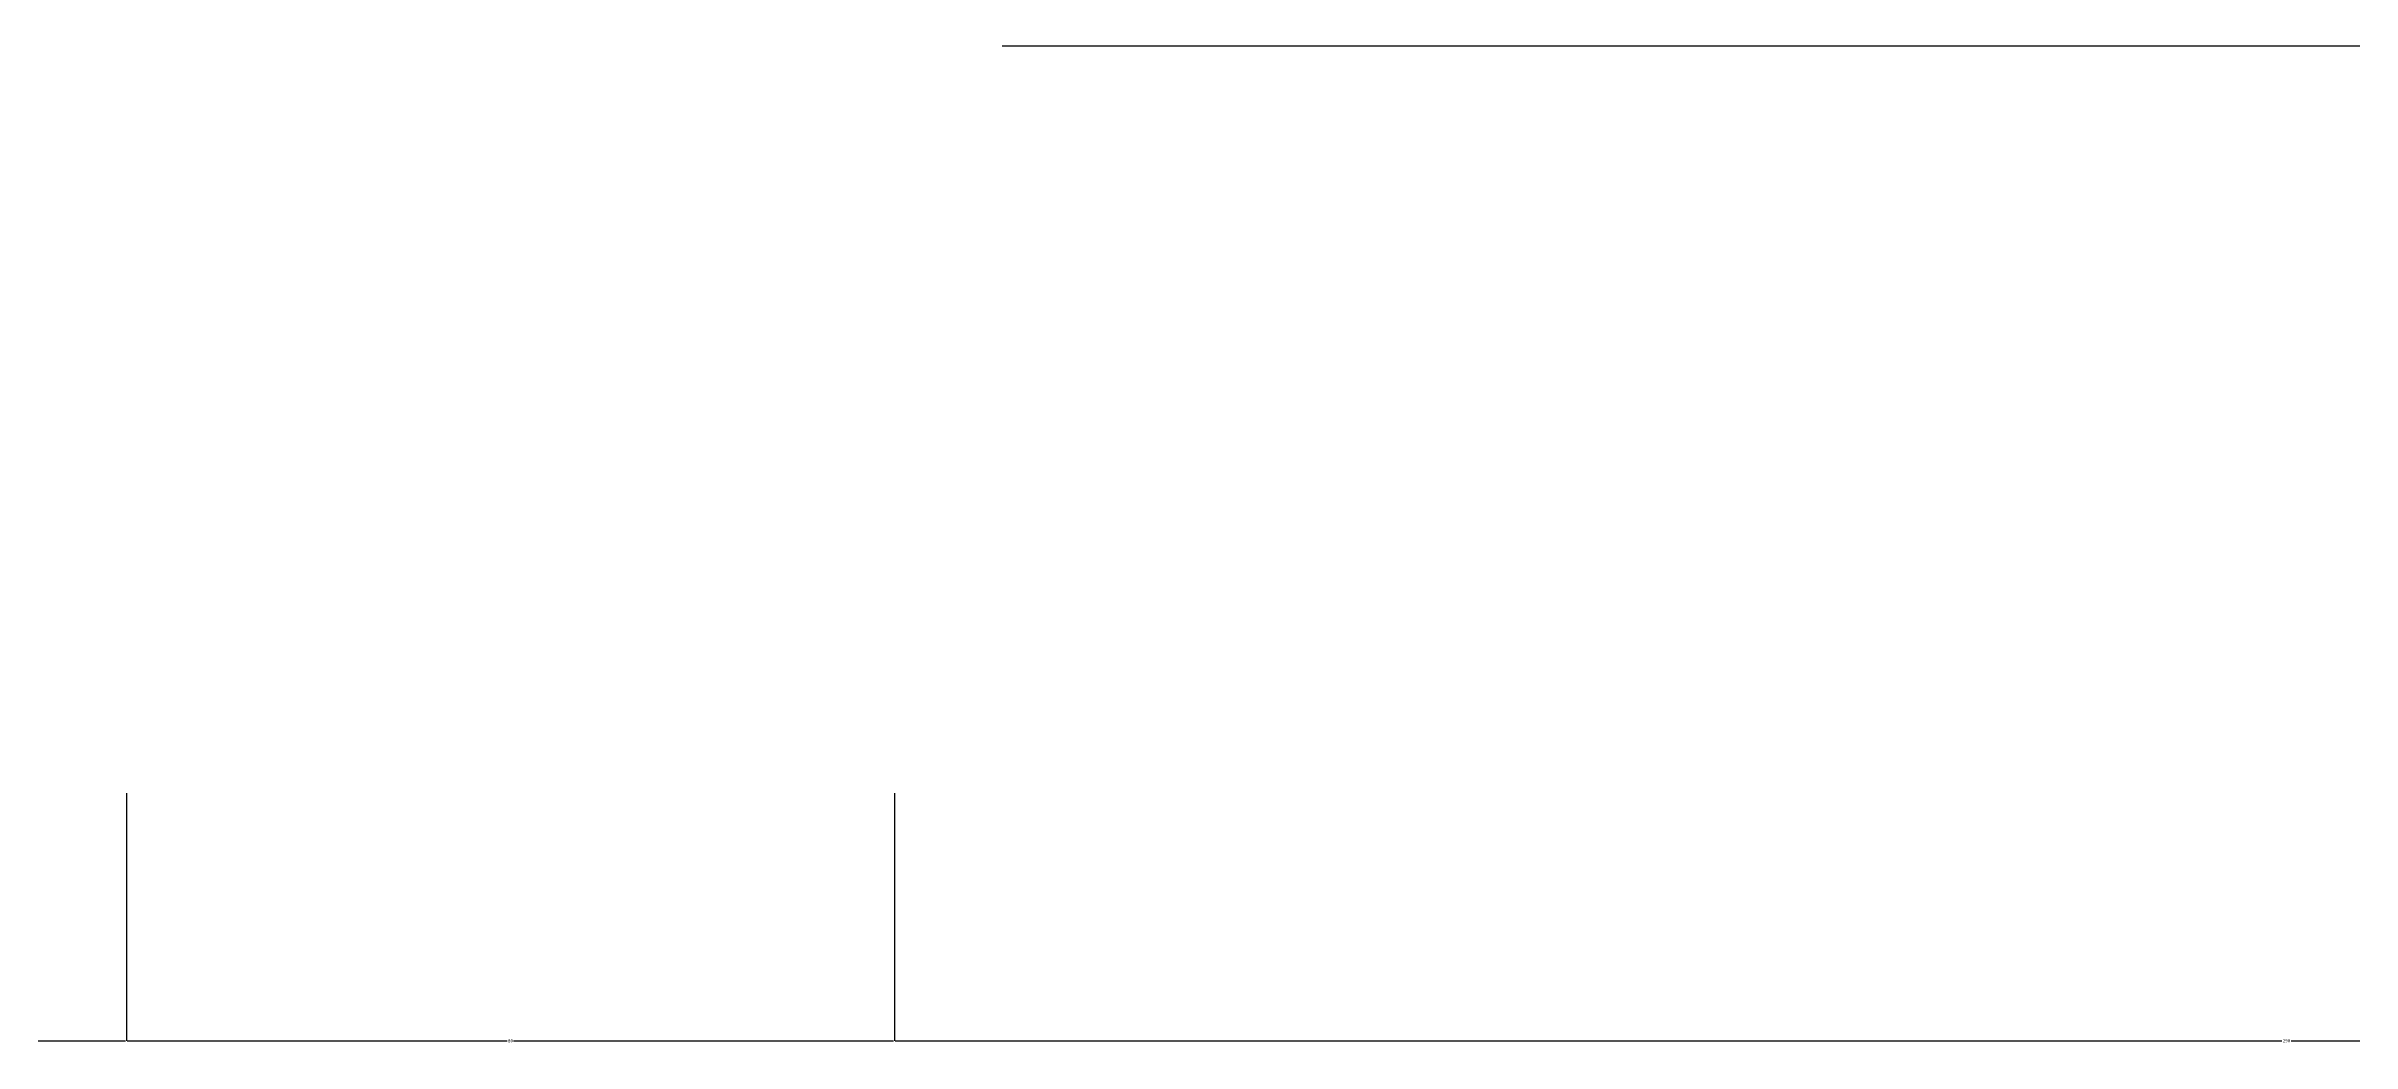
# Model space of a CAD drawing. Header units: metres. Extents: x 284 to 5327, y 183 to 6858.
# Drawn here: x 2579 to 3300, y 1380 to 1691 of the extents above; entities that cross this region are included whole.
import ezdxf

# ---------------------------------------------------------------- set-up
doc = ezdxf.new("R2010")
doc.units = ezdxf.units.M
doc.layers.add('7', color=7, linetype='Continuous')
doc.layers.add('DIM', color=3, linetype='Continuous')
doc.dimstyles.get("Standard").update_dxf_attribs({"dimtxt": 2.5, "dimasz": 2.5, "dimexe": 1.25, "dimexo": 0.625, "dimtad": 1, "dimcen": 2.5, "dimazin": 3, "dimtfac": 1, "dimtmove": 0, "dimatfit": 3})

# ---------------------------------------------------------------- blocks, each defined once
blk = doc.blocks.new('*D7')
for p, q in [((1734.59, 1457.74), (1734.59, 1380.39)), ((2604.59, 1457.74), (2604.59, 1380.39)), ((1734.84, 1380.39), (2168.09, 1380.39)), ((2171.09, 1380.39), (2604.34, 1380.39))]:
    blk.add_line(p, q)
at = {"layer": 'Defpoints'}
for p in [(1734.59, 1457.74), (2604.59, 1457.74), (1734.59, 1380.39)]:
    blk.add_point(p, dxfattribs=at)
at = {"layer": 'DIM', "insert": (2169.59, 1380.39), "char_height": 1, "attachment_point": 5}
blk.add_mtext('290', dxfattribs=at)
blk = doc.blocks.new('*D18')
for p, q in [((2844.59, 1457.74), (2844.59, 1380.39)), ((3714.59, 1457.74), (3714.59, 1380.39)), ((2844.84, 1380.39), (3278.09, 1380.39)), ((3281.09, 1380.39), (3714.34, 1380.39))]:
    blk.add_line(p, q)
at = {"layer": 'Defpoints'}
for p in [(2844.59, 1457.74), (3714.59, 1457.74), (2844.59, 1380.39)]:
    blk.add_point(p, dxfattribs=at)
at = {"layer": 'DIM', "insert": (3279.59, 1380.39), "char_height": 1, "attachment_point": 5}
blk.add_mtext('290', dxfattribs=at)
blk = doc.blocks.new('*D19')
for p, q in [((2604.59, 1457.74), (2604.59, 1380.39)), ((2844.59, 1457.74), (2844.59, 1380.39)), ((2604.84, 1380.39), (2723.59, 1380.39)), ((2725.59, 1380.39), (2844.34, 1380.39))]:
    blk.add_line(p, q)
at = {"layer": 'Defpoints'}
for p in [(2604.59, 1457.74), (2844.59, 1457.74), (2604.59, 1380.39)]:
    blk.add_point(p, dxfattribs=at)
at = {"layer": 'DIM', "insert": (2724.59, 1380.39), "char_height": 1, "attachment_point": 5}
blk.add_mtext('80', dxfattribs=at)

msp = doc.modelspace()

# ---------------------------------------------------------------- linework, layer by layer
at = {"layer": '7'}
msp.add_line((3687.98, 1691.18), (2878.29, 1691.18), dxfattribs=at)

# ---------------------------------------------------------------- dimensions: what is measured, and where the dimension line sits
at = {"layer": 'DIM'}
for base, p1, p2, text, picture, middle in [((1734.59, 1380.39), (1734.59, 1457.74), (2604.59, 1457.74), '290', '*D7', (2169.59, 1380.39)), ((2604.59, 1380.39), (2604.59, 1457.74), (2844.59, 1457.74), '80', '*D19', (2724.59, 1380.39)), ((2844.59, 1380.39), (2844.59, 1457.74), (3714.59, 1457.74), '290', '*D18', (3279.59, 1380.39))]:
    dim = msp.add_linear_dim(base=base, p1=p1, p2=p2, text=text, dimstyle='Standard', dxfattribs=at)
    dim.commit()
    dim.dimension.update_dxf_attribs({"geometry": picture, "text_midpoint": middle})

doc.saveas('drawing.dxf')
